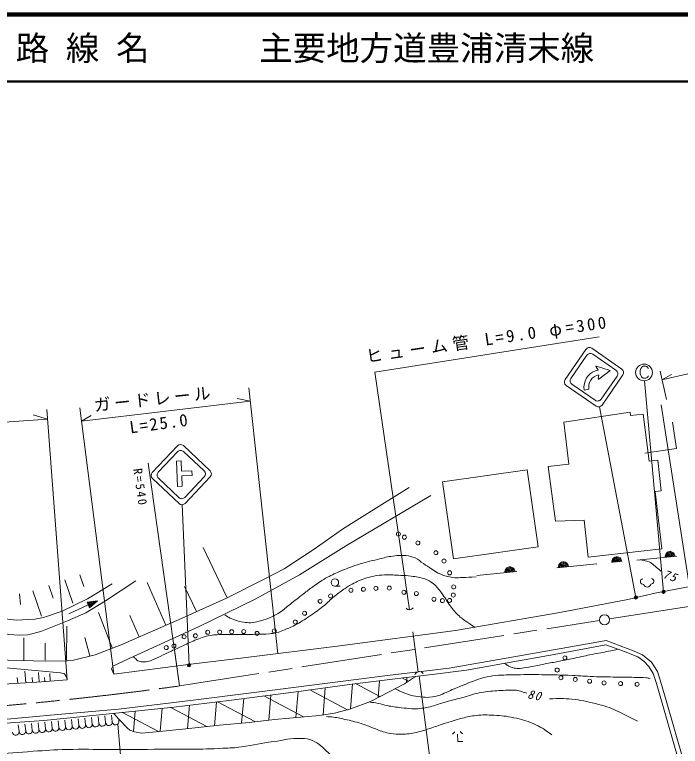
# Model space of a CAD drawing. Units: millimetres, scale not verified. Extents: x 40000 to 680000, y 20000 to 380000.
# Drawn here: x 180230 to 279611, y 270744 to 380000 of the extents above; entities that cross this region are included whole.
import ezdxf
from ezdxf.enums import TextEntityAlignment as Align

# ---------------------------------------------------------------- set-up
doc = ezdxf.new("R2010")
doc.units = ezdxf.units.MM
doc.header["$LTSCALE"] = 1000
doc.header["$PDMODE"] = 32
doc.header["$PDSIZE"] = 500
doc.linetypes.add('CHAIN', pattern=[18.5, 12, -1.5, 3.5, -1.5])
doc.linetypes.add('DASHED_SPACED', pattern=[12, 6, -6])
for name, color, linetype, lineweight in [('M-STR-HTXT', 7, 'Continuous', 13), ('M-TTL', 2, 'Continuous', 140), ('M-TTL-LINE', 7, 'Continuous', 50), ('M-WORK', 1, 'Continuous', 13)]:
    doc.layers.add(name, color=color, linetype=linetype, lineweight=lineweight)
doc.layers.add('M-TTL-TXT', color=7, linetype='Continuous')
doc.styles.add('ＭＳ ゴシック', font='')
doc.styles.get('ＭＳ ゴシック').set_extended_font_data('MS Gothic')

msp = doc.modelspace()

# ---------------------------------------------------------------- hatches: boundary and pattern name
at = {"layer": 'M-WORK'}
h = msp.add_hatch(dxfattribs=at)
h.set_pattern_fill('USER', color=256, style=0, pattern_type=2)
h.set_pattern_definition([(332.22, (206166, 275157), (1864.33, 3538.96), []), (85.194, (206166, 275157), (-3985.93, 335.16), [])])
h.paths.add_polyline_path([(195052, 275675), (195767, 274828), (197081, 273442), (197431, 273149), (198133, 272935), (199173, 272717), (219041, 274745), (225721, 275354), (227981, 275716), (230423, 276359), (231737, 276847), (233332, 277439), (237039, 279340), (238438, 280088), (240071, 281168), (230223, 280006), (222236, 278898), (212201, 277590), (204401, 276644)])

# ---------------------------------------------------------------- linework, layer by layer
at = {"layer": 'M-STR-HTXT'}
msp.add_line((277532, 322542), (276573, 326744), dxfattribs=at)
msp.add_lwpolyline([(278291, 326284), (276863, 325474), (324453, 336400), (322543, 336496)], dxfattribs=at)
at = {"layer": 'M-TTL'}
msp.add_line((680000, 380000), (40000, 380000), dxfattribs=at)
at = {"layer": 'M-TTL-LINE'}
msp.add_line((40000, 370000), (680000, 370000), dxfattribs=at)
at = {"layer": 'M-WORK'}
for p, q in [((265499, 330018), (262393, 325521)), ((266375, 330178), (270872, 327072)), ((265659, 329141), (263269, 325681)), ((269996, 326912), (266535, 329302)), ((266957, 326824), (266500, 326616)), ((267323, 326919), (266957, 326824)), ((267323, 326919), (267020, 327425)), ((267093, 327517), (269122, 326890)), ((267447, 325585), (269122, 326890)), ((273600, 326794), (273654, 327069)), ((273616, 326381), (273600, 326794)), ((273654, 327069), (273718, 327156)), ((273718, 327156), (273854, 327356)), ((273854, 327356), (274043, 327495)), ((274043, 327495), (274391, 327511)), ((274391, 327511), (274596, 327455)), ((274596, 327455), (274739, 327322)), ((274739, 327322), (274820, 327114)), ((265606, 325746), (265385, 325294)), ((265827, 326052), (265606, 325746)), ((266188, 326403), (265827, 326052)), ((266500, 326616), (266188, 326403)), ((266463, 325703), (266227, 325409)), ((266754, 325944), (266463, 325703)), ((267088, 326120), (266754, 325944)), ((267450, 326225), (267088, 326120)), ((267450, 326225), (267346, 325646)), ((270156, 326035), (267766, 322575)), ((271032, 326196), (267926, 321699)), ((273685, 326120), (273616, 326381)), ((273834, 325914), (273685, 326120)), ((273971, 325785), (273834, 325914)), ((274120, 325720), (273971, 325785)), ((274463, 325733), (274120, 325720)), ((274663, 325806), (274463, 325733)), ((274795, 325954), (274663, 325806)), ((274852, 326083), (274795, 325954)), ((262553, 324644), (267050, 321538)), ((266890, 322415), (263429, 324805)), ((265280, 324932), (265225, 324432)), ((265385, 325294), (265280, 324932)), ((266056, 325073), (265956, 324709)), ((265956, 324709), (265960, 324070)), ((266227, 325409), (266056, 325073)), ((277116, 293828), (274260, 325328)), ((215182, 324294), (219510, 284577)), ((265225, 324432), (265266, 323943)), ((265266, 323943), (265960, 324070)), ((195062, 281522), (189974, 321285)), ((267517, 321438), (272969, 292980)), ((281437, 291701), (276754, 321744)), ((185024, 321065), (188047, 280673)), ((278423, 319149), (279026, 315237)), ((204530, 315620), (200781, 311644)), ((201672, 311670), (204557, 314730)), ((205421, 315647), (209398, 311897)), ((205447, 314756), (208507, 311871)), ((279026, 315237), (274317, 314538)), ((204841, 279762), (200186, 313018)), ((204382, 313333), (205087, 313360)), ((204382, 313333), (204528, 309556)), ((205146, 311824), (205087, 313360)), ((206682, 311884), (205146, 311824)), ((206710, 311179), (206682, 311884)), ((200807, 310753), (204784, 307004)), ((201698, 310779), (204758, 307895)), ((206710, 311179), (205174, 311119)), ((205174, 311119), (205233, 309583)), ((205648, 307921), (208533, 310981)), ((209424, 311007), (205675, 307030)), ((204528, 309556), (205233, 309583)), ((206266, 282846), (205253, 306833)), ((211887, 293005), (208384, 300445)), ((189953, 296357), (190549, 294628)), ((187738, 295593), (188928, 292137)), ((202805, 288820), (199995, 295216)), ((276049, 293676), (285145, 295410)), ((182951, 293944), (184244, 290191)), ((185344, 294769), (185991, 292892)), ((207363, 290875), (205611, 294595)), ((228061, 294650), (228811, 294679)), ((180949, 293518), (181093, 291931)), ((191227, 291858), (188311, 290508)), ((192588, 292488), (191038, 292266)), ((191038, 292266), (191416, 291450)), ((191348, 292311), (191075, 292185)), ((191113, 292103), (191658, 292355)), ((191968, 292399), (191151, 292021)), ((191189, 291940), (192278, 292444)), ((192588, 292488), (191227, 291858)), ((191264, 291776), (192353, 292280)), ((192119, 292073), (191302, 291695)), ((191340, 291613), (191885, 291865)), ((192588, 292488), (191416, 291450)), ((191650, 291657), (191378, 291531)), ((194812, 285433), (192742, 290714)), ((198830, 287075), (197425, 290272)), ((187995, 283612), (188016, 288710)), ((181578, 283639), (181592, 286962)), ((191458, 284274), (190707, 287008)), ((184786, 283626), (184797, 286175)), ((204841, 279762), (204137, 284789)), ((181882, 280243), (181761, 281978)), ((180691, 280160), (180631, 281028)), ((182880, 280313), (182831, 281020)), ((183879, 280382), (183780, 281797)), ((184716, 280441), (184676, 281014)), ((185553, 280499), (185473, 281645)), ((246063, 240100), (240608, 281229)), ((194807, 274392), (194703, 275386)), ((183865, 273256), (183762, 274251)), ((184860, 273359), (184757, 274354)), ((185855, 273463), (185751, 274457)), ((186849, 273566), (186746, 274560)), ((187844, 273669), (187741, 274664)), ((188839, 273772), (188735, 274767)), ((189833, 273875), (189730, 274870)), ((190828, 273979), (190725, 274973)), ((191823, 274082), (191719, 275077)), ((192817, 274185), (192714, 275180)), ((193812, 274288), (193709, 275283)), ((195801, 274495), (195767, 274828)), ((180881, 272946), (180778, 273941)), ((181876, 273050), (181773, 274044)), ((182871, 273153), (182767, 274148)), ((195629, 274063), (198974, 235798)), ((245968, 272938), (245607, 272549)), ((246400, 271454), (246357, 272578)), ((247106, 272607), (246717, 272968)), ((247150, 271483), (246400, 271454))]:
    msp.add_line(p, q, dxfattribs=at)
at = {"layer": 'M-WORK', "linetype": 'DASHED_SPACED'}
for p, q in [((249203, 296267), (291017, 300264)), ((240486, 281887), (239183, 291142))]:
    msp.add_line(p, q, dxfattribs=at)
at = {"layer": 'M-WORK', "linetype": 'CHAIN'}
for p, q in [((269027, 289766), (281437, 291701)), ((204841, 279762), (267559, 289538))]:
    msp.add_line(p, q, dxfattribs=at)
at = {"layer": 'M-WORK'}
for points in [[(239183, 291142), (233981, 326621), (267491, 331892)], [(191636, 320143), (190227, 319309), (215401, 322281), (213448, 322697)], [(154556, 318302), (152979, 317367), (185135, 319577), (183015, 320258)], [(177374, 283657), (184814, 283474), (188053, 283527), (189037, 283608), (192230, 284431), (196140, 285894), (205245, 289887), (211841, 292864), (217690, 295787), (220464, 297249), (224922, 300179), (229183, 303174), (231332, 304540), (234662, 306604), (239126, 309389)], [(242355, 308226), (229754, 300740), (222763, 296342), (216117, 292740), (207774, 288625), (197959, 284153), (194906, 282742), (194691, 282338), (195062, 281522), (198872, 282021), (206543, 283013), (214407, 283965), (228772, 285742), (246038, 288030), (261635, 290739), (271767, 292660), (276049, 293676)], [(168753, 291557), (174507, 289131), (178151, 287785), (179312, 287467), (180962, 287338), (182194, 287386), (184157, 287897), (188135, 289478), (190845, 290696), (193777, 292454), (198303, 295484)], [(170028, 292368), (179200, 289749), (180440, 289579), (183263, 289761), (184524, 289991), (187317, 290934), (191091, 292786), (194777, 295033)], [(173974, 274232), (177955, 274693), (186689, 275483), (195751, 276318), (206490, 277581), (216407, 278812), (226925, 280163), (235901, 281333), (245074, 282438), (251610, 283562), (262685, 285491), (268521, 286564), (272719, 284961), (273974, 284429), (275323, 283320), (276175, 281914), (276643, 280457), (277479, 277611), (280002, 268923), (282588, 259771)], [(282319, 258291), (277850, 273900), (276066, 280126), (275536, 281642), (274891, 282681), (274160, 283451), (273239, 284116), (271102, 284953), (268501, 285916), (260793, 284456), (253227, 283099), (247701, 282135), (242551, 281452), (237422, 280866), (230223, 280006), (222236, 278898), (212201, 277590), (203991, 276595), (195318, 275702), (184598, 274585), (173864, 273839)], [(176837, 279920), (183545, 280337), (188047, 280673), (188001, 281025), (187690, 281562), (187086, 281748), (177333, 282624)], [(195052, 275675), (195767, 274828), (197081, 273442), (197431, 273149), (198133, 272935), (199173, 272717), (201375, 272899), (205808, 273361), (210802, 273893), (215252, 274308), (219041, 274745), (225721, 275354), (227981, 275716), (230423, 276359), (233332, 277439), (236163, 278871), (238438, 280088), (240071, 281168)]]:
    msp.add_lwpolyline(points, dxfattribs=at)
for points in [[(260968, 304385), (259892, 312507), (262937, 312867), (262222, 319164), (272130, 320637), (272174, 320130), (274076, 320349), (274953, 313320), (276272, 313471), (276754, 308875), (275870, 308793), (276855, 300248), (265850, 298975), (265248, 304539)], [(244088, 310253), (256753, 312050), (258386, 300541), (245721, 298744)]]:
    msp.add_lwpolyline(points, close=True, dxfattribs=at)
for centre, radius in [((274187, 326578), 1250), ((274187, 326578), 1250), ((237517, 302452), 300), ((238406, 301979), 300), ((240423, 301114), 300), ((243116, 299646), 300), ((244325, 298411), 300), ((245167, 296653), 300), ((228039, 295212), 562), ((230441, 294051), 300), ((232298, 294195), 300), ((234155, 294340), 300), ((236161, 294369), 300), ((238338, 293752), 300), ((245781, 294549), 300), ((277116, 293828), 250), ((277116, 293828), 125), ((227402, 293207), 300), ((240208, 293559), 300), ((242828, 292717), 300), ((245157, 292541), 300), ((245707, 293336), 300), ((272969, 292980), 250), ((272969, 292980), 125), ((225836, 292421), 300), ((244094, 292500), 300), ((223511, 290614), 300), ((222111, 289302), 300), ((268286, 289651), 750), ((205531, 287111), 300), ((207218, 287249), 300), ((209060, 287780), 300), ((210849, 287817), 300), ((212637, 287854), 300), ((214426, 287891), 300), ((216420, 287606), 300), ((218994, 287971), 300), ((202861, 285484), 300), ((204004, 285740), 300), ((262372, 283956), 300), ((206266, 282846), 250), ((206266, 282846), 125), ((261220, 282138), 300), ((261773, 280998), 300), ((263919, 280735), 300), ((266066, 280471), 300), ((268213, 280208), 300), ((270684, 280110), 300), ((273155, 280012), 300)]:
    msp.add_circle(centre, radius, dxfattribs=at)
for centre, radius, start, end in [((266017, 329660), 630, 55.36822, 145.36822), ((266177, 328783), 630, 55.36822, 145.36837), ((267074, 327457), 63, 72.81539, 210.92425), ((269638, 326393), 630, 325.36817, 55.36822), ((270514, 326554), 630, 325.36822, 55.36822), ((263787, 325323), 630, 145.36838, 235.36811), ((267408, 325634), 63, 169.81217, 307.92103), ((262911, 325163), 630, 145.36822, 235.36822), ((267248, 322933), 630, 235.36811, 325.36817), ((267408, 322057), 630, 235.36822, 325.36822), ((204989, 315188), 630, 46.68639, 136.68639), ((205015, 314298), 630, 46.68624, 136.68639), ((201240, 311212), 630, 136.68639, 226.68639), ((202130, 311238), 630, 136.68639, 226.68643), ((208075, 311413), 630, 316.6865, 46.68623), ((208965, 311439), 630, 316.68639, 46.68639), ((205190, 308353), 630, 226.68643, 316.6865), ((205216, 307462), 630, 226.68639, 316.68639), ((278069, 299075), 752, 1.76533, 189.15577), ((278069, 299075), 601, 0.83972, 190.08138), ((278069, 299075), 451, 359.29422, 191.62688), ((278069, 299075), 301, 356.18848, 194.73261), ((262142, 297552), 752, 1.76533, 189.15577), ((270106, 298314), 752, 1.76533, 189.15577), ((270106, 298314), 601, 0.83972, 190.08138), ((270106, 298314), 451, 359.29422, 191.62688), ((270106, 298314), 301, 356.18848, 194.73261), ((270106, 298314), 150, 346.66178, 204.25931), ((270106, 298314), 100, 336.48902, 214.43208), ((278069, 299075), 150, 346.66178, 204.25931), ((278069, 299075), 100, 336.48902, 214.43208), ((254178, 296791), 752, 1.76533, 189.15577), ((254178, 296791), 601, 0.83972, 190.08138), ((254178, 296791), 451, 359.29422, 191.62688), ((262142, 297552), 601, 0.83972, 190.08138), ((262142, 297552), 451, 359.29422, 191.62688), ((262142, 297552), 301, 356.18848, 194.73261), ((262142, 297552), 150, 346.66178, 204.25931), ((262142, 297552), 100, 336.48902, 214.43208), ((254178, 296791), 301, 356.18848, 194.73261), ((254178, 296791), 150, 346.66178, 204.25931), ((254178, 296791), 100, 336.48902, 214.43208), ((274088, 295354), 429, 101.57182, 277.1421), ((275227, 295398), 429, 267.29726, 82.86755), ((274670, 295071), 547, 195.11875, 349.32061), ((239163, 291776), 634, 216.56283, 327.87653), ((240641, 281190), 714, 39.48315, 158.95875), ((193315, 274237), 500, 185.92537, 5.92537), ((194309, 274340), 500, 185.92537, 5.92537), ((195304, 274443), 500, 185.92537, 5.92537), ((182373, 273101), 500, 185.92537, 5.92537), ((183368, 273204), 500, 185.92537, 5.92537), ((184363, 273308), 500, 185.92537, 5.92537), ((185357, 273411), 500, 185.92537, 5.92537), ((186352, 273514), 500, 185.92537, 5.92537), ((187347, 273617), 500, 185.92537, 5.92537), ((188341, 273721), 500, 185.92537, 5.92537), ((189336, 273824), 500, 185.92537, 5.92537), ((190331, 273927), 500, 185.92537, 5.92537), ((191325, 274030), 500, 185.92537, 5.92537), ((192320, 274134), 500, 185.92537, 5.92537), ((180384, 272895), 500, 185.92537, 5.92537), ((181379, 272998), 500, 185.92537, 5.92537)]:
    msp.add_arc(centre, radius, start, end, dxfattribs=at)
at = {"layer": 'M-WORK', "linetype": 'CHAIN'}
msp.add_arc((131165, 814713), 540000, 274.12383, 277.84166, dxfattribs=at)
at = {"layer": 'M-WORK'}
for points, knots in [([(211586, 290373), (211847, 290196), (211930, 290146), (212161, 290018), (212540, 289807), (212768, 289716), (213178, 289574), (213635, 289415), (213903, 289351), (214382, 289282), (214821, 289218), (215072, 289190), (215514, 289213), (215989, 289237), (216252, 289308), (216715, 289421), (217294, 289561), (217613, 289670), (218164, 289896), (218820, 290166), (219174, 290358), (219777, 290732), (220432, 291139), (220734, 291463), (221342, 291938), (222134, 292556), (222568, 292915), (223361, 293532), (223889, 293943), (224179, 294179), (224723, 294568), (225454, 295091), (225857, 295399), (226641, 295836), (227434, 296278), (227897, 296495), (228731, 296852), (229755, 297291), (230340, 297515), (231401, 297859), (232567, 298237), (233243, 298374), (234433, 298670), (235197, 298860), (235621, 298993), (236399, 299117), (237269, 299255), (237775, 299303), (238652, 299220), (239208, 299168), (239524, 299090), (240037, 298871), (240565, 298644), (240767, 298350), (241246, 298031), (241732, 297708), (242014, 297542), (242503, 297225), (242886, 296977), (243066, 296778), (243479, 296585), (243987, 296349), (244293, 296260), (244836, 296122), (245260, 296014), (245503, 295960), (245940, 295923), (246379, 295885), (246627, 295937), (247067, 295951), (247866, 295975), (248122, 295993), (249112, 296046)], [0, 0, 0, 0, 1, 1, 1, 2, 2, 2, 3, 3, 3, 4, 4, 4, 5, 5, 5, 6, 6, 6, 7, 7, 7, 8, 8, 8, 9, 9, 9, 10, 10, 10, 11, 11, 11, 12, 12, 12, 13, 13, 13, 14, 14, 14, 15, 15, 15, 16, 16, 16, 17, 17, 17, 18, 18, 18, 19, 19, 19, 20, 20, 20, 21, 21, 21, 22, 22, 22, 23, 23, 23, 24, 24, 24, 24]), ([(273702, 298609), (274022, 298548), (274116, 298528), (274376, 298456), (274680, 298372), (274865, 298351), (275139, 298195), (275434, 298027), (275562, 297877), (275826, 297663), (276183, 297374), (276296, 297269), (276716, 296891)], [0, 0, 0, 0, 1, 1, 1, 2, 2, 2, 3, 3, 3, 4, 4, 4, 4]), ([(197959, 284153), (198140, 283966), (198189, 283913), (198347, 283771), (198458, 283671), (198503, 283589), (198636, 283524), (198880, 283405), (199041, 283390), (199309, 283357), (199593, 283321), (199758, 283356), (200039, 283406), (200400, 283472), (200588, 283573), (200930, 283710), (201480, 283929), (201766, 284102), (202302, 284354), (202818, 284596), (203105, 284736), (203622, 284975), (204297, 285287), (204678, 285454), (205354, 285762), (206159, 286129), (206596, 286366), (207414, 286702), (207838, 286876), (208079, 286966), (208517, 287100), (208981, 287241), (209253, 287284), (209732, 287362), (210105, 287422), (210320, 287415), (210697, 287431), (211846, 287481), (212492, 287440), (213642, 287449), (214632, 287457), (215188, 287451), (216178, 287472), (216996, 287489), (217456, 287486), (218271, 287553), (218674, 287586), (218905, 287593), (219298, 287690), (219683, 287784), (219883, 287891), (220252, 288038), (220960, 288322), (221358, 288481), (222038, 288828), (222945, 289290), (223417, 289619), (224264, 290183), (225066, 290715), (225510, 291024), (226262, 291625), (226869, 292111), (227149, 292454), (227748, 292951), (228289, 293401), (228589, 293658), (229167, 294060), (229722, 294446), (230041, 294655), (230636, 294977), (231212, 295288), (231544, 295450), (232157, 295681), (232800, 295922), (233175, 296024), (233847, 296166), (234465, 296295), (234823, 296314), (235453, 296346), (236398, 296394), (236929, 296310), (237875, 296268), (238486, 296240), (238830, 296241), (239437, 296167), (240236, 296070), (240694, 296007), (241453, 295740), (241997, 295549), (242289, 295376), (242739, 295016), (243295, 294571), (243515, 294216), (243953, 293655), (244528, 292918), (244725, 292413), (245298, 291675), (245761, 291079), (246025, 290742), (246569, 290219), (247060, 289748), (247403, 289561), (247964, 289177), (248356, 288908), (248490, 288820), (248983, 288513)], [0, 0, 0, 0, 1, 1, 1, 2, 2, 2, 3, 3, 3, 4, 4, 4, 5, 5, 5, 6, 6, 6, 7, 7, 7, 8, 8, 8, 9, 9, 9, 10, 10, 10, 11, 11, 11, 12, 12, 12, 13, 13, 13, 14, 14, 14, 15, 15, 15, 16, 16, 16, 17, 17, 17, 18, 18, 18, 19, 19, 19, 20, 20, 20, 21, 21, 21, 22, 22, 22, 23, 23, 23, 24, 24, 24, 25, 25, 25, 26, 26, 26, 27, 27, 27, 28, 28, 28, 29, 29, 29, 30, 30, 30, 31, 31, 31, 32, 32, 32, 33, 33, 33, 34, 34, 34, 35, 35, 35, 35]), ([(253431, 283136), (253608, 282974), (253676, 282923), (253850, 282811), (254105, 282648), (254273, 282596), (254561, 282505), (254879, 282405), (255071, 282390), (255404, 282377), (255858, 282359), (256110, 282443), (256560, 282508), (257227, 282604), (257595, 282695), (258257, 282821), (259008, 282963), (259427, 283052), (260178, 283196), (260907, 283336), (261317, 283403), (262045, 283548), (262876, 283713), (263338, 283821), (264167, 283996), (265192, 284212), (265763, 284345), (266790, 284549), (267735, 284737), (268268, 284821), (269213, 285008), (269653, 285096), (269793, 285123), (270339, 285235)], [0, 0, 0, 0, 1, 1, 1, 2, 2, 2, 3, 3, 3, 4, 4, 4, 5, 5, 5, 6, 6, 6, 7, 7, 7, 8, 8, 8, 9, 9, 9, 10, 10, 10, 11, 11, 11, 11]), ([(237039, 279340), (237424, 279147), (237534, 279098), (237857, 278955), (238414, 278709), (238725, 278555), (239314, 278399), (239899, 278245), (240238, 278199), (240840, 278136), (241355, 278082), (241649, 278025), (242164, 278074), (242794, 278134), (243151, 278202), (243748, 278410), (244247, 278584), (244500, 278746), (244984, 278958), (245837, 279330), (246312, 279546), (247173, 279897), (247744, 280130), (248071, 280244), (248651, 280454), (249288, 280685), (249632, 280861), (250290, 281018), (250957, 281176), (251338, 281242), (252020, 281310), (253273, 281436), (253982, 281413), (255241, 281435), (256682, 281460), (257491, 281463), (258933, 281449), (260711, 281432), (261707, 281403), (263484, 281336), (264703, 281289), (265384, 281209), (266603, 281166), (267952, 281119), (268708, 281116), (270057, 281090), (271103, 281071), (271689, 281084), (272735, 281049), (273429, 281026), (273821, 281049), (274512, 280973), (274740, 280948), (274819, 280941), (275095, 280899)], [0, 0, 0, 0, 1, 1, 1, 2, 2, 2, 3, 3, 3, 4, 4, 4, 5, 5, 5, 6, 6, 6, 7, 7, 7, 8, 8, 8, 9, 9, 9, 10, 10, 10, 11, 11, 11, 12, 12, 12, 13, 13, 13, 14, 14, 14, 15, 15, 15, 16, 16, 16, 17, 17, 17, 18, 18, 18, 18]), ([(233154, 277373), (233795, 277284), (233975, 277258), (234495, 277153), (235028, 277044), (235313, 276924), (235847, 276823), (236658, 276668), (237119, 276616), (237939, 276517), (238551, 276443), (238894, 276392), (239509, 276368), (239874, 276353), (240081, 276334), (240444, 276372), (241266, 276457), (241727, 276533), (242526, 276743), (243315, 276950), (243733, 277145), (244517, 277368), (245459, 277637), (245999, 277738), (246944, 277994), (247981, 278276), (248543, 278507), (249592, 278742), (250092, 278854), (250382, 278861), (250891, 278921), (251911, 279042), (252487, 279065), (253512, 279120), (254034, 279148), (254329, 279182), (254849, 279139), (255588, 279079), (255879, 278954), (256689, 278679)], [0, 0, 0, 0, 1, 1, 1, 2, 2, 2, 3, 3, 3, 4, 4, 4, 5, 5, 5, 6, 6, 6, 7, 7, 7, 8, 8, 8, 9, 9, 9, 10, 10, 10, 11, 11, 11, 12, 12, 12, 13, 13, 13, 13]), ([(260057, 277834), (261603, 277895), (262098, 277908), (263397, 277787), (264797, 277656), (265573, 277473), (266937, 277134), (269509, 276494), (270423, 275907), (273198, 274522)], [0, 0, 0, 0, 1, 1, 1, 2, 2, 2, 3, 3, 3, 3]), ([(226763, 275185), (227128, 275175), (227236, 275162), (227539, 275135), (228322, 275064), (228752, 274947), (229520, 274776), (230474, 274564), (231012, 274449), (231946, 274161), (232690, 273931), (233078, 273721), (233812, 273459), (234587, 273183), (235001, 272953), (235805, 272779), (236539, 272619), (236965, 272571), (237716, 272562), (238573, 272553), (239059, 272605), (239902, 272760), (240819, 272928), (241309, 273134), (242198, 273413), (243044, 273679), (243503, 273871), (244347, 274142), (245387, 274475), (245968, 274669), (247025, 274939), (247834, 275145), (248291, 275269), (249121, 275359), (250154, 275470), (250744, 275443), (251781, 275381), (252945, 275312), (253606, 275274), (254746, 275028), (255892, 274781), (256542, 274621), (257618, 274156), (258790, 273649), (259215, 273333), (260424, 272475)], [0, 0, 0, 0, 1, 1, 1, 2, 2, 2, 3, 3, 3, 4, 4, 4, 5, 5, 5, 6, 6, 6, 7, 7, 7, 8, 8, 8, 9, 9, 9, 10, 10, 10, 11, 11, 11, 12, 12, 12, 13, 13, 13, 14, 14, 14, 15, 15, 15, 15]), ([(129369, 268689), (129655, 268522), (129772, 268481), (130042, 268377), (130740, 268108), (131195, 268187), (131939, 268112), (133159, 267988), (133851, 268042), (135073, 267959), (136119, 267888), (136705, 267843), (137744, 267708), (138825, 267567), (139442, 267506), (140489, 267201), (141105, 267022), (141414, 266819), (141997, 266550), (142780, 266189), (143207, 265962), (143971, 265563), (144768, 265145), (145158, 264792), (145997, 264464), (146838, 264134), (147346, 264050), (148229, 263857), (148905, 263710), (149290, 263575), (149981, 263603), (150352, 263617), (150559, 263686), (150908, 263816), (151353, 263982), (151560, 264171), (151982, 264390), (152842, 264836), (153306, 265125), (154196, 265508), (154967, 265838), (155430, 265943), (156234, 266183), (156999, 266412), (157436, 266510), (158213, 266695), (159626, 267031), (160420, 267209), (161843, 267497), (163869, 267906), (165010, 268104), (167046, 268457), (168333, 268679), (169052, 268819), (170347, 268988), (171442, 269130), (172059, 269179), (173158, 269274), (174633, 269401), (175461, 269440), (176937, 269549), (179305, 269726), (180629, 269851), (182998, 270010), (184958, 270141), (186056, 270224), (188019, 270277), (190531, 270346), (191940, 270279), (194453, 270285), (197447, 270292), (199124, 270284), (202119, 270316), (205707, 270354), (207721, 270275), (211305, 270454), (212399, 270509), (213016, 270515), (214103, 270659), (215970, 270907), (216995, 271191), (218861, 271449), (220493, 271674), (221406, 272015), (223051, 271925), (223711, 271889), (224105, 271862), (224711, 271600), (225230, 271376), (225495, 271185), (225945, 270842), (226407, 270489), (226603, 270218), (227027, 269819), (227483, 269391), (227779, 269190), (228198, 268725), (228660, 268214), (228801, 267986), (229242, 267304)], [0, 0, 0, 0, 1, 1, 1, 2, 2, 2, 3, 3, 3, 4, 4, 4, 5, 5, 5, 6, 6, 6, 7, 7, 7, 8, 8, 8, 9, 9, 9, 10, 10, 10, 11, 11, 11, 12, 12, 12, 13, 13, 13, 14, 14, 14, 15, 15, 15, 16, 16, 16, 17, 17, 17, 18, 18, 18, 19, 19, 19, 20, 20, 20, 21, 21, 21, 22, 22, 22, 23, 23, 23, 24, 24, 24, 25, 25, 25, 26, 26, 26, 27, 27, 27, 28, 28, 28, 29, 29, 29, 30, 30, 30, 31, 31, 31, 32, 32, 32, 33, 33, 33, 33])]:
    msp.add_open_spline(points, degree=3, knots=knots, dxfattribs=at)
for p in [(277116, 293828), (272969, 292980), (206266, 282846)]:
    msp.add_point(p, dxfattribs=at)

# ---------------------------------------------------------------- texts
at = {"layer": 'M-TTL-TXT', "style": 'ＭＳ ゴシック'}
for s, p in [('路 線 名', (180380, 375000)), ('主要地方道豊浦清末線', (216734, 375000))]:
    msp.add_text(s, height=3666, dxfattribs=at).set_placement(p, align=Align.MIDDLE_LEFT)
at = {"layer": 'M-WORK', "attachment_point": 5, "style": 'ＭＳ ゴシック'}
for s, insert, char_height, rotation in [('\\T1.3;ヒューム管\\~L=9.0\\~φ=300', (250826, 331305), 1833, 8.155), ('\\T1.2;ガードレール', (201021, 322578), 1833, 6.165), ('\\T1.2;L=25.0', (201840, 318948), 1833, 7.545), ('\\T1.28;R=540', (198988, 309404), 1320, 277.968), ('\\T1.22;\\Q15;75', (278123, 296189), 1320, 340.374), ('\\T1.22;\\Q15;80', (257899, 278375), 1320, 349.485)]:
    msp.add_mtext(s, dxfattribs=dict(at, insert=insert, char_height=char_height, rotation=rotation))

doc.saveas('drawing.dxf')
